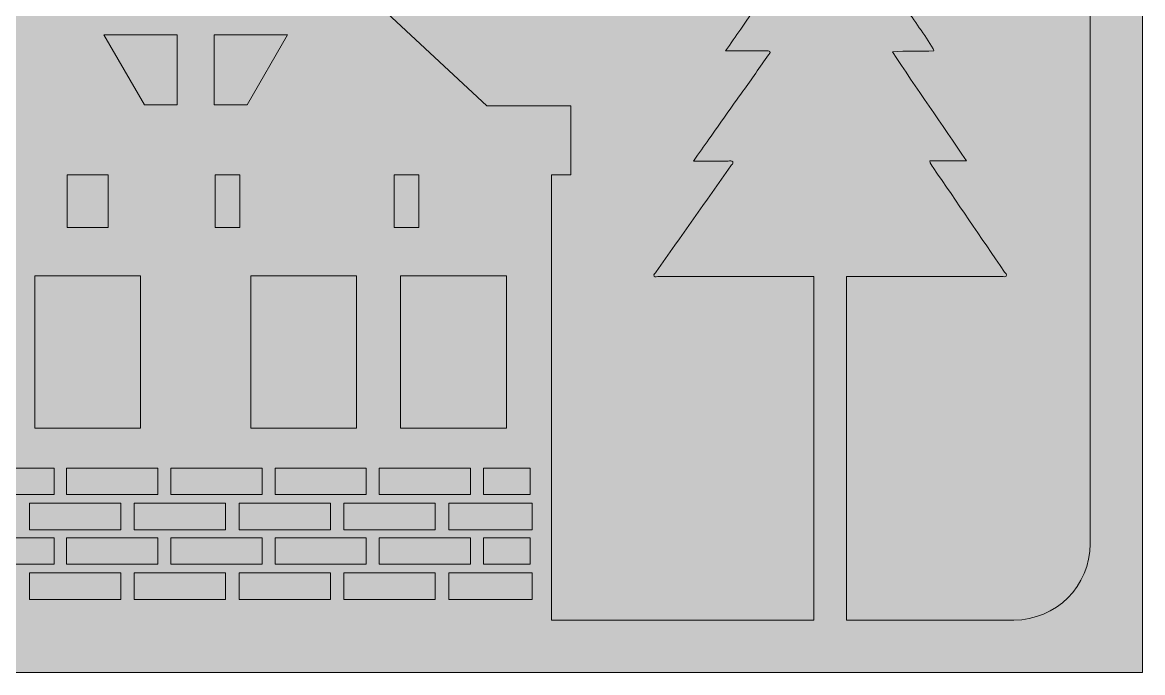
# Model space of a CAD drawing. Header units: centimetres. Extents: x 0.3 to 13.7, y -19.5 to -0.5.
# Drawn here: x 5.76 to 13.66, y -19.55 to -14.96 of the extents above; entities that cross this region are included whole.
import ezdxf

# ---------------------------------------------------------------- set-up
doc = ezdxf.new("R2010")
doc.units = ezdxf.units.CM
doc.header["$MEASUREMENT"] = 0
doc.layers.add('Layer 1', color=7, linetype='Continuous')

# ---------------------------------------------------------------- blocks, each defined once
blk = doc.blocks.new('block 3')
at = {"layer": 'Layer 1', "true_color": 0x2e3543}
h = blk.add_hatch(color=159, dxfattribs=at)
h.dxf.hatch_style = 2
h.paths.add_polyline_path([(13.6644, -0.4654), (13.6644, -19.5496), (0.3056, -19.5496), (0.3056, -0.4654)])
at = {"layer": 'Layer 1', "lineweight": 0}
blk.add_lwpolyline([(13.6644, -0.4654), (13.6644, -19.5496), (0.3056, -19.5496), (0.3056, -0.4654), (13.6644, -0.4654)], dxfattribs=at)
blk = doc.blocks.new('block 2')
at = {"layer": 'Layer 1'}
blk.add_blockref('block 3', (0, 0), dxfattribs=at)
blk = doc.blocks.new('block 4')
at = {"layer": 'Layer 1', "true_color": 0x96c23c}
h = blk.add_hatch(color=73, dxfattribs=at)
h.dxf.hatch_style = 2
h.paths.add_polyline_path([(6.8538, -15.5462), (6.8538, -15.0505), (6.3368, -15.0505), (6.623, -15.5462)])
h = blk.add_hatch(color=73, dxfattribs=at)
h.dxf.hatch_style = 2
h.paths.add_polyline_path([(7.6332, -15.0505), (7.1162, -15.0505), (7.1162, -15.5462), (7.347, -15.5462)])
h = blk.add_hatch(color=73, dxfattribs=at)
h.dxf.hatch_style = 2
h.paths.add_polyline_path([(6.3683, -16.0379), (6.0792, -16.0379), (6.0792, -16.4105), (6.3683, -16.4105)])
h = blk.add_hatch(color=73, dxfattribs=at)
h.dxf.hatch_style = 2
h.paths.add_polyline_path([(7.2963, -16.4105), (7.2963, -16.0379), (7.1213, -16.0379), (7.1213, -16.4105)])
h = blk.add_hatch(color=73, dxfattribs=at)
h.dxf.hatch_style = 2
h.paths.add_polyline_path([(8.559, -16.0379), (8.3841, -16.0379), (8.3841, -16.4105), (8.559, -16.4105)])
h = blk.add_hatch(color=73, dxfattribs=at)
h.dxf.hatch_style = 2
h.paths.add_polyline_path([(6.5965, -16.7522), (5.851, -16.7522), (5.851, -17.8253), (6.5965, -17.8253)])
h = blk.add_hatch(color=73, dxfattribs=at)
h.dxf.hatch_style = 2
h.paths.add_polyline_path([(7.3735, -17.8253), (8.119, -17.8253), (8.119, -16.7522), (7.3735, -16.7522)])
h = blk.add_hatch(color=73, dxfattribs=at)
h.dxf.hatch_style = 2
h.paths.add_polyline_path([(8.4309, -17.8253), (9.1763, -17.8253), (9.1763, -16.7522), (8.4309, -16.7522)])
h = blk.add_hatch(color=73, dxfattribs=at)
h.dxf.hatch_style = 2
h.paths.add_polyline_path([(5.9866, -18.107), (5.3433, -18.107), (5.3433, -18.294), (5.9866, -18.294)])
h = blk.add_hatch(color=73, dxfattribs=at)
h.dxf.hatch_style = 2
h.paths.add_polyline_path([(6.7176, -18.107), (6.0743, -18.107), (6.0743, -18.294), (6.7176, -18.294)])
h = blk.add_hatch(color=73, dxfattribs=at)
h.dxf.hatch_style = 2
h.paths.add_polyline_path([(6.8096, -18.294), (7.4529, -18.294), (7.4529, -18.107), (6.8096, -18.107)])
h = blk.add_hatch(color=73, dxfattribs=at)
h.dxf.hatch_style = 2
h.paths.add_polyline_path([(7.5448, -18.294), (8.1881, -18.294), (8.1881, -18.107), (7.5448, -18.107)])
h = blk.add_hatch(color=73, dxfattribs=at)
h.dxf.hatch_style = 2
h.paths.add_polyline_path([(8.9233, -18.107), (8.28, -18.107), (8.28, -18.294), (8.9233, -18.294)])
h = blk.add_hatch(color=73, dxfattribs=at)
h.dxf.hatch_style = 2
h.paths.add_polyline_path([(9.0152, -18.294), (9.3452, -18.294), (9.3452, -18.107), (9.0152, -18.107)])
h = blk.add_hatch(color=73, dxfattribs=at)
h.dxf.hatch_style = 2
h.paths.add_polyline_path([(6.4561, -18.3554), (5.8128, -18.3554), (5.8128, -18.5424), (6.4561, -18.5424)])
h = blk.add_hatch(color=73, dxfattribs=at)
h.dxf.hatch_style = 2
h.paths.add_polyline_path([(7.1955, -18.3554), (6.5522, -18.3554), (6.5522, -18.5424), (7.1955, -18.5424)])
h = blk.add_hatch(color=73, dxfattribs=at)
h.dxf.hatch_style = 2
h.paths.add_polyline_path([(7.9349, -18.3554), (7.2916, -18.3554), (7.2916, -18.5424), (7.9349, -18.5424)])
h = blk.add_hatch(color=73, dxfattribs=at)
h.dxf.hatch_style = 2
h.paths.add_polyline_path([(8.031, -18.5424), (8.6743, -18.5424), (8.6743, -18.3554), (8.031, -18.3554)])
h = blk.add_hatch(color=73, dxfattribs=at)
h.dxf.hatch_style = 2
h.paths.add_polyline_path([(8.7704, -18.5424), (9.3577, -18.5424), (9.3577, -18.3554), (8.7704, -18.3554)])
h = blk.add_hatch(color=73, dxfattribs=at)
h.dxf.hatch_style = 2
h.paths.add_polyline_path([(5.9866, -18.5986), (5.3433, -18.5986), (5.3433, -18.7856), (5.9866, -18.7856)])
h = blk.add_hatch(color=73, dxfattribs=at)
h.dxf.hatch_style = 2
h.paths.add_polyline_path([(6.7176, -18.5986), (6.0743, -18.5986), (6.0743, -18.7856), (6.7176, -18.7856)])
h = blk.add_hatch(color=73, dxfattribs=at)
h.dxf.hatch_style = 2
h.paths.add_polyline_path([(7.4529, -18.5986), (6.8096, -18.5986), (6.8096, -18.7856), (7.4529, -18.7856)])
h = blk.add_hatch(color=73, dxfattribs=at)
h.dxf.hatch_style = 2
h.paths.add_polyline_path([(8.1881, -18.5986), (7.5448, -18.5986), (7.5448, -18.7856), (8.1881, -18.7856)])
h = blk.add_hatch(color=73, dxfattribs=at)
h.dxf.hatch_style = 2
h.paths.add_polyline_path([(8.28, -18.7856), (8.9233, -18.7856), (8.9233, -18.5986), (8.28, -18.5986)])
h = blk.add_hatch(color=73, dxfattribs=at)
h.dxf.hatch_style = 2
h.paths.add_polyline_path([(9.0152, -18.5986), (9.0152, -18.7856), (9.3452, -18.7856), (9.3452, -18.5986)])
h = blk.add_hatch(color=73, dxfattribs=at)
h.dxf.hatch_style = 2
h.paths.add_polyline_path([(5.8128, -19.0339), (6.4561, -19.0339), (6.4561, -18.8469), (5.8128, -18.8469)])
h = blk.add_hatch(color=73, dxfattribs=at)
h.dxf.hatch_style = 2
h.paths.add_polyline_path([(6.5522, -19.0339), (7.1955, -19.0339), (7.1955, -18.8469), (6.5522, -18.8469)])
h = blk.add_hatch(color=73, dxfattribs=at)
h.dxf.hatch_style = 2
h.paths.add_polyline_path([(7.2916, -19.0339), (7.9349, -19.0339), (7.9349, -18.8469), (7.2916, -18.8469)])
h = blk.add_hatch(color=73, dxfattribs=at)
h.dxf.hatch_style = 2
h.paths.add_polyline_path([(8.031, -19.0339), (8.6743, -19.0339), (8.6743, -18.8469), (8.031, -18.8469)])
h = blk.add_hatch(color=73, dxfattribs=at)
h.dxf.hatch_style = 2
h.paths.add_polyline_path([(8.7704, -19.0339), (9.3577, -19.0339), (9.3577, -18.8469), (8.7704, -18.8469)])
at = {"layer": 'Layer 1', "lineweight": 0}
for points in [[(6.8538, -15.5462), (6.8538, -15.0505), (6.3368, -15.0505), (6.623, -15.5462), (6.8538, -15.5462)], [(7.6332, -15.0505), (7.1162, -15.0505), (7.1162, -15.5462), (7.347, -15.5462), (7.6332, -15.0505)], [(6.3683, -16.0379), (6.0792, -16.0379), (6.0792, -16.4105), (6.3683, -16.4105), (6.3683, -16.0379)], [(7.2963, -16.4105), (7.2963, -16.0379), (7.1213, -16.0379), (7.1213, -16.4105), (7.2963, -16.4105)], [(8.559, -16.0379), (8.3841, -16.0379), (8.3841, -16.4105), (8.559, -16.4105), (8.559, -16.0379)], [(6.5965, -16.7522), (5.851, -16.7522), (5.851, -17.8253), (6.5965, -17.8253), (6.5965, -16.7522)], [(7.3735, -17.8253), (8.119, -17.8253), (8.119, -16.7522), (7.3735, -16.7522), (7.3735, -17.8253)], [(8.4309, -17.8253), (9.1763, -17.8253), (9.1763, -16.7522), (8.4309, -16.7522), (8.4309, -17.8253)], [(5.9866, -18.107), (5.3433, -18.107), (5.3433, -18.294), (5.9866, -18.294), (5.9866, -18.107)], [(6.7176, -18.107), (6.0743, -18.107), (6.0743, -18.294), (6.7176, -18.294), (6.7176, -18.107)], [(6.8096, -18.294), (7.4529, -18.294), (7.4529, -18.107), (6.8096, -18.107), (6.8096, -18.294)], [(7.5448, -18.294), (8.1881, -18.294), (8.1881, -18.107), (7.5448, -18.107), (7.5448, -18.294)], [(8.9233, -18.107), (8.28, -18.107), (8.28, -18.294), (8.9233, -18.294), (8.9233, -18.107)], [(9.0152, -18.294), (9.3452, -18.294), (9.3452, -18.107), (9.0152, -18.107), (9.0152, -18.294)], [(6.4561, -18.3554), (5.8128, -18.3554), (5.8128, -18.5424), (6.4561, -18.5424), (6.4561, -18.3554)], [(7.1955, -18.3554), (6.5522, -18.3554), (6.5522, -18.5424), (7.1955, -18.5424), (7.1955, -18.3554)], [(7.9349, -18.3554), (7.2916, -18.3554), (7.2916, -18.5424), (7.9349, -18.5424), (7.9349, -18.3554)], [(8.031, -18.5424), (8.6743, -18.5424), (8.6743, -18.3554), (8.031, -18.3554), (8.031, -18.5424)], [(8.7704, -18.5424), (9.3577, -18.5424), (9.3577, -18.3554), (8.7704, -18.3554), (8.7704, -18.5424)], [(5.9866, -18.5986), (5.3433, -18.5986), (5.3433, -18.7856), (5.9866, -18.7856), (5.9866, -18.5986)], [(6.7176, -18.5986), (6.0743, -18.5986), (6.0743, -18.7856), (6.7176, -18.7856), (6.7176, -18.5986)], [(7.4529, -18.5986), (6.8096, -18.5986), (6.8096, -18.7856), (7.4529, -18.7856), (7.4529, -18.5986)], [(8.1881, -18.5986), (7.5448, -18.5986), (7.5448, -18.7856), (8.1881, -18.7856), (8.1881, -18.5986)], [(8.28, -18.7856), (8.9233, -18.7856), (8.9233, -18.5986), (8.28, -18.5986), (8.28, -18.7856)], [(9.0152, -18.5986), (9.0152, -18.7856), (9.3452, -18.7856), (9.3452, -18.5986), (9.0152, -18.5986)], [(5.8128, -19.0339), (6.4561, -19.0339), (6.4561, -18.8469), (5.8128, -18.8469), (5.8128, -19.0339)], [(6.5522, -19.0339), (7.1955, -19.0339), (7.1955, -18.8469), (6.5522, -18.8469), (6.5522, -19.0339)], [(7.2916, -19.0339), (7.9349, -19.0339), (7.9349, -18.8469), (7.2916, -18.8469), (7.2916, -19.0339)], [(8.031, -19.0339), (8.6743, -19.0339), (8.6743, -18.8469), (8.031, -18.8469), (8.031, -19.0339)], [(8.7704, -19.0339), (9.3577, -19.0339), (9.3577, -18.8469), (8.7704, -18.8469), (8.7704, -19.0339)]]:
    blk.add_lwpolyline(points, dxfattribs=at)
blk.add_open_spline([(12.7565, -0.8357), (12.7565, -0.8357), (1.2135, -0.8357), (1.2135, -0.8357), (0.9169, -0.8357), (0.6759, -1.0767), (0.6759, -1.3733), (0.6759, -1.3733), (0.6759, -18.6417), (0.6759, -18.6417), (0.6759, -18.7928), (0.7387, -18.9293), (0.8394, -19.0271), (0.8394, -19.0271), (0.8394, -13.8062), (0.8394, -13.8062), (0.8394, -13.8062), (1.2121, -13.8062), (1.2121, -13.8062), (1.2121, -13.8062), (1.2121, -13.2199), (1.2121, -13.2199), (1.2121, -13.2199), (1.8244, -13.2199), (1.8244, -13.2199), (1.8244, -13.2199), (1.8178, -13.2085), (1.8178, -13.2085), (1.8178, -13.2085), (2.2338, -12.488), (2.2338, -12.488), (2.2338, -12.488), (3.0658, -12.488), (3.0658, -12.488), (3.0658, -12.488), (3.4818, -13.2085), (3.4818, -13.2085), (3.4818, -13.2085), (3.4752, -13.2199), (3.4752, -13.2199), (3.4752, -13.2199), (4.0875, -13.2199), (4.0875, -13.2199), (4.0875, -13.2199), (4.0875, -13.8062), (4.0875, -13.8062), (4.0875, -13.8062), (4.4602, -13.8062), (4.4602, -13.8062), (4.4602, -13.8062), (4.4602, -15.551), (4.4602, -15.551), (4.4602, -15.551), (4.9323, -15.551), (4.9323, -15.551), (4.9323, -15.551), (6.9776, -13.6479), (6.9776, -13.6479), (6.9776, -13.6479), (6.985, -14.2754), (6.985, -14.2754), (6.985, -14.2754), (6.9924, -13.6479), (6.9924, -13.6479), (6.9924, -13.6479), (9.0377, -15.551), (9.0377, -15.551), (9.0377, -15.551), (9.6316, -15.551), (9.6316, -15.551), (9.6316, -15.551), (9.6316, -16.0379), (9.6316, -16.0379), (9.6316, -16.0379), (9.4947, -16.0379), (9.4947, -16.0379), (9.4947, -16.0379), (9.4947, -19.1793), (9.4947, -19.1793), (9.4947, -19.1793), (11.3443, -19.1793), (11.3443, -19.1793), (11.3443, -19.1793), (11.3443, -16.7555), (11.3443, -16.7555), (10.9809, -16.7568), (10.6176, -16.7563), (10.2542, -16.7561), (10.242, -16.7561), (10.2251, -16.7623), (10.2185, -16.7526), (10.2107, -16.741), (10.2271, -16.7318), (10.2336, -16.7224), (10.4088, -16.4735), (10.5844, -16.2249), (10.7598, -15.9761), (10.766, -15.9673), (10.7791, -15.9582), (10.7744, -15.9481), (10.7682, -15.9351), (10.7519, -15.9421), (10.7402, -15.942), (10.6615, -15.9414), (10.5827, -15.9417), (10.4963, -15.9417), (10.5355, -15.886), (10.5704, -15.8363), (10.6055, -15.7867), (10.6851, -15.6742), (10.7628, -15.5604), (10.8451, -15.4497), (10.9077, -15.3656), (10.9642, -15.2777), (11.0249, -15.1925), (11.0296, -15.1858), (11.0404, -15.179), (11.0349, -15.17), (11.0298, -15.1616), (11.0182, -15.1651), (11.0095, -15.1651), (10.9146, -15.1649), (10.8196, -15.165), (10.7228, -15.165), (10.7582, -15.1138), (10.7935, -15.0618), (10.8298, -15.0104), (11.0348, -14.7197), (11.2401, -14.4291), (11.4453, -14.1385), (11.4473, -14.1358), (11.4491, -14.133), (11.451, -14.1303), (11.4735, -14.0994), (11.4728, -14.0999), (11.4941, -14.131), (11.6586, -14.3721), (11.8252, -14.6119), (11.9874, -14.8544), (12.0536, -14.9532), (12.1266, -15.0478), (12.187, -15.1502), (12.1886, -15.1529), (12.1892, -15.1562), (12.1919, -15.1637), (12.0944, -15.1725), (11.998, -15.1604), (11.8997, -15.1708), (12.0685, -15.429), (12.2486, -15.6797), (12.4232, -15.9408), (12.3338, -15.9408), (12.2496, -15.9408), (12.1636, -15.9408), (12.1657, -15.962), (12.1782, -15.9741), (12.1872, -15.9873), (12.3549, -16.2331), (12.5229, -16.4786), (12.6905, -16.7244), (12.6963, -16.733), (12.7098, -16.7416), (12.7026, -16.7527), (12.6972, -16.7611), (12.6835, -16.7561), (12.6736, -16.7561), (12.308, -16.7563), (11.9424, -16.7562), (11.5768, -16.7564), (11.5768, -16.7564), (11.5768, -19.1793), (11.5768, -19.1793), (11.5768, -19.1793), (12.7565, -19.1793), (12.7565, -19.1793), (13.0531, -19.1793), (13.2941, -18.9383), (13.2941, -18.6417), (13.2941, -18.6417), (13.2941, -1.3733), (13.2941, -1.3733), (13.2941, -1.0767), (13.0531, -0.8357), (12.7565, -0.8357)], degree=3, knots=[0, 0, 0, 0, 1, 1, 1, 2, 2, 2, 3, 3, 3, 4, 4, 4, 5, 5, 5, 6, 6, 6, 7, 7, 7, 8, 8, 8, 9, 9, 9, 10, 10, 10, 11, 11, 11, 12, 12, 12, 13, 13, 13, 14, 14, 14, 15, 15, 15, 16, 16, 16, 17, 17, 17, 18, 18, 18, 19, 19, 19, 20, 20, 20, 21, 21, 21, 22, 22, 22, 23, 23, 23, 24, 24, 24, 25, 25, 25, 26, 26, 26, 27, 27, 27, 28, 28, 28, 29, 29, 29, 30, 30, 30, 31, 31, 31, 32, 32, 32, 33, 33, 33, 34, 34, 34, 35, 35, 35, 36, 36, 36, 37, 37, 37, 38, 38, 38, 39, 39, 39, 40, 40, 40, 41, 41, 41, 42, 42, 42, 43, 43, 43, 44, 44, 44, 45, 45, 45, 46, 46, 46, 47, 47, 47, 48, 48, 48, 49, 49, 49, 50, 50, 50, 51, 51, 51, 52, 52, 52, 53, 53, 53, 54, 54, 54, 55, 55, 55, 56, 56, 56, 57, 57, 57, 58, 58, 58, 59, 59, 59, 60, 60, 60, 61, 61, 61, 61], dxfattribs=at)

msp = doc.modelspace()

# ---------------------------------------------------------------- block references
at = {"layer": 'Layer 1'}
for name in ['block 2', 'block 4']:
    msp.add_blockref(name, (0, 0), dxfattribs=at)

doc.saveas('drawing.dxf')
